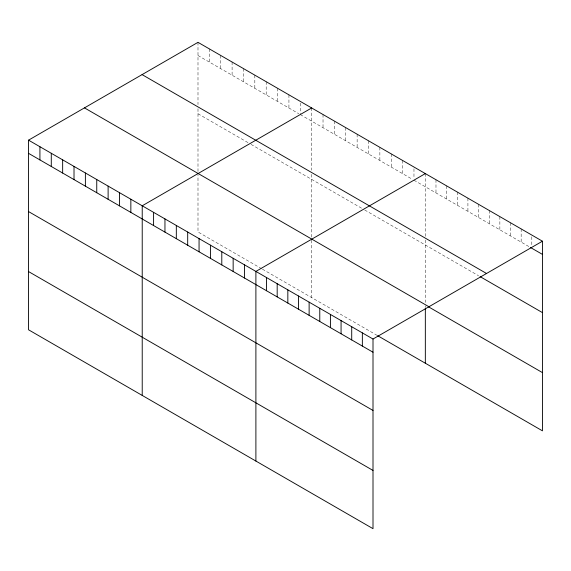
<?xml version="1.0" encoding="UTF-8"?>
<svg xmlns="http://www.w3.org/2000/svg" width="571" height="571" viewBox="0 0 571 571"><rect width="100%" height="100%" fill="white"/><g stroke="black" fill="none" stroke-linecap="round" stroke-linejoin="round"><path stroke-width="0.43" stroke-dasharray="2.85 2.14" d="M197.994 42.333L197.994 104.6M197.994 55.523L298.783 113.708M300.296 114.585L412.455 179.337M413.968 180.215L529.524 246.929M197.994 113.75L248.007 142.622M251.04 144.377L361.679 208.251M364.712 210L478.569 275.736M261.646 268.72L197.994 231.969L197.994 174.576M262.41 269.155L376.839 335.22M531.801 236.815L531.801 245.609M521.159 228.907L521.159 242.097M510.51 222.761L510.51 235.951M499.861 216.616L499.861 229.806M489.219 210.471L489.219 223.654M478.569 204.325L478.569 217.508M467.92 198.173L467.92 211.363M457.278 192.027L457.278 205.217M446.629 185.882L446.629 199.072M435.98 179.737L435.98 192.919M425.338 173.591L425.338 236.687M425.338 240.013L425.338 302.423M425.338 305.828L425.338 307.491M413.968 168.78L413.968 178.452M402.598 160.465L402.598 173.648M391.235 153.899L391.235 167.089M379.865 147.339L379.865 160.522M368.502 140.773L368.502 153.963M357.132 134.214L357.132 147.397M345.762 127.647L345.762 140.837M334.399 121.088L334.399 134.271M323.029 114.521L323.029 127.711M311.666 107.962L311.666 170.222M311.666 174.383L311.666 237.657M311.666 240.198L311.666 297.598M300.296 103.158L300.296 113.708M288.933 94.836L288.933 108.019M277.563 88.269L277.563 101.46M266.193 81.71L266.193 94.9M254.83 75.151L254.83 88.334M243.46 68.584L243.46 81.774M232.097 62.025L232.097 75.208M220.727 55.458L220.727 68.648M209.357 48.899L209.357 62.082M197.994 108.754L197.994 172.028"/><path stroke-width="0.86" d="M28.55 140.159L373.006 339.031L373.006 528.667L28.55 329.795L28.55 140.159L197.994 42.333L542.45 241.205L542.45 430.841L377.595 335.662M311.666 107.962L142.222 205.788L142.222 395.425M425.338 173.591L255.894 271.418L255.894 461.054M373.006 339.031L542.45 241.205M530.281 247.364L542.45 254.388M142.079 74.615L486.535 273.488M480.09 276.614L542.45 312.615M84.465 107.876L428.921 306.748M428.378 306.748L542.45 372.613M28.55 153.349L373.006 352.221M28.55 211.577L373.006 410.449M28.55 271.568L373.006 470.44M425.338 308.326L425.338 363.22M362.357 332.886L362.357 346.069M351.715 326.74L351.715 339.923M341.065 320.588L341.065 333.778M330.416 314.443L330.416 327.633M319.774 308.297L319.774 321.48M309.125 302.152L309.125 315.335M298.476 296.006L298.476 309.189M287.834 289.854L287.834 303.044M277.185 283.708L277.185 296.899M266.536 277.563L266.536 290.746M244.524 264.851L244.524 278.041M233.154 258.292L233.154 271.475M221.791 251.725L221.791 264.915M210.421 245.166L210.421 258.349M199.058 238.599L199.058 251.79M187.688 232.04L187.688 245.223M176.325 225.474L176.325 238.664M164.955 218.914L164.955 232.097M153.585 212.348L153.585 225.538M130.852 199.229L130.852 212.412M119.489 192.663L119.489 205.853M108.119 186.103L108.119 199.286M96.749 179.537L96.749 192.727M85.386 172.977L85.386 186.16M74.016 166.411L74.016 179.601M62.653 159.851L62.653 173.034M51.283 153.285L51.283 166.475M39.92 146.726L39.92 159.909"/></g></svg>
